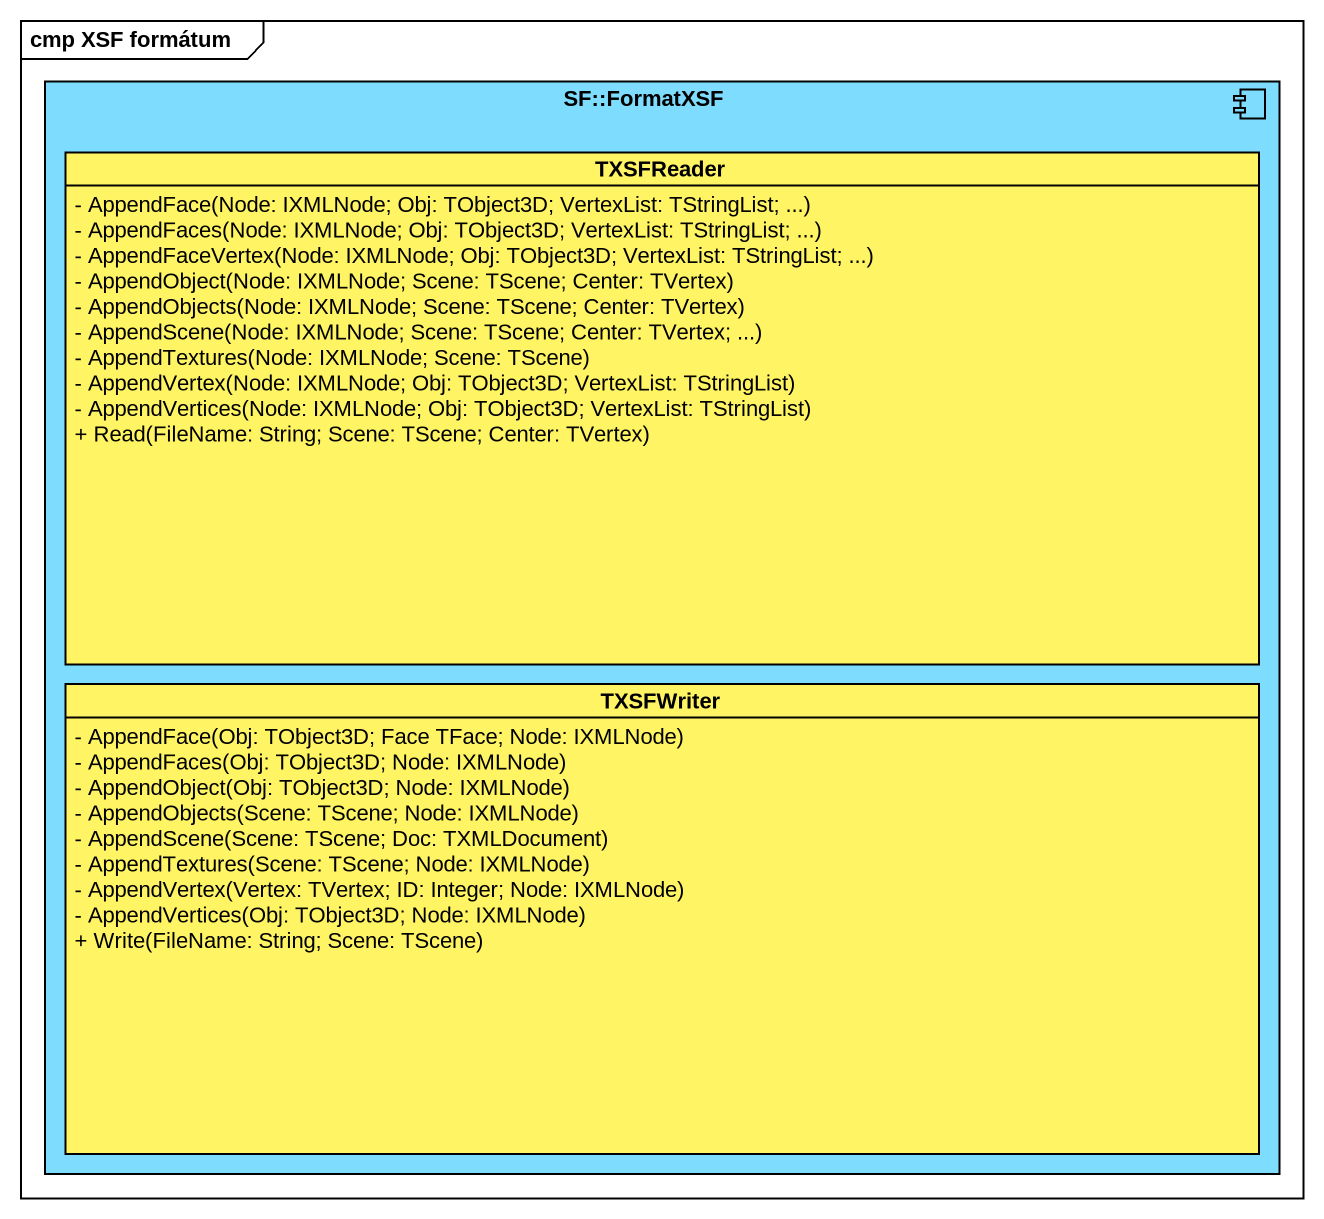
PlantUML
@startuml
mainframe cmp XSF formátum
hide circle
hide empty members
skinparam classAttributeIconSize 0
component "SF::FormatXSF" as SF_FormatXSF #7EDCFF {
  class TXSFReader #FFF464 {
    - AppendFace(Node: IXMLNode; Obj: TObject3D; VertexList: TStringList; ...)
    - AppendFaces(Node: IXMLNode; Obj: TObject3D; VertexList: TStringList; ...)
    - AppendFaceVertex(Node: IXMLNode; Obj: TObject3D; VertexList: TStringList; ...)
    - AppendObject(Node: IXMLNode; Scene: TScene; Center: TVertex)
    - AppendObjects(Node: IXMLNode; Scene: TScene; Center: TVertex)
    - AppendScene(Node: IXMLNode; Scene: TScene; Center: TVertex; ...)
    - AppendTextures(Node: IXMLNode; Scene: TScene)
    - AppendVertex(Node: IXMLNode; Obj: TObject3D; VertexList: TStringList)
    - AppendVertices(Node: IXMLNode; Obj: TObject3D; VertexList: TStringList)
    + Read(FileName: String; Scene: TScene; Center: TVertex)
  }
  class TXSFWriter #FFF464 {
    - AppendFace(Obj: TObject3D; Face TFace; Node: IXMLNode)
    - AppendFaces(Obj: TObject3D; Node: IXMLNode)
    - AppendObject(Obj: TObject3D; Node: IXMLNode)
    - AppendObjects(Scene: TScene; Node: IXMLNode)
    - AppendScene(Scene: TScene; Doc: TXMLDocument)
    - AppendTextures(Scene: TScene; Node: IXMLNode)
    - AppendVertex(Vertex: TVertex; ID: Integer; Node: IXMLNode)
    - AppendVertices(Obj: TObject3D; Node: IXMLNode)
    + Write(FileName: String; Scene: TScene)
  }
}
@enduml
